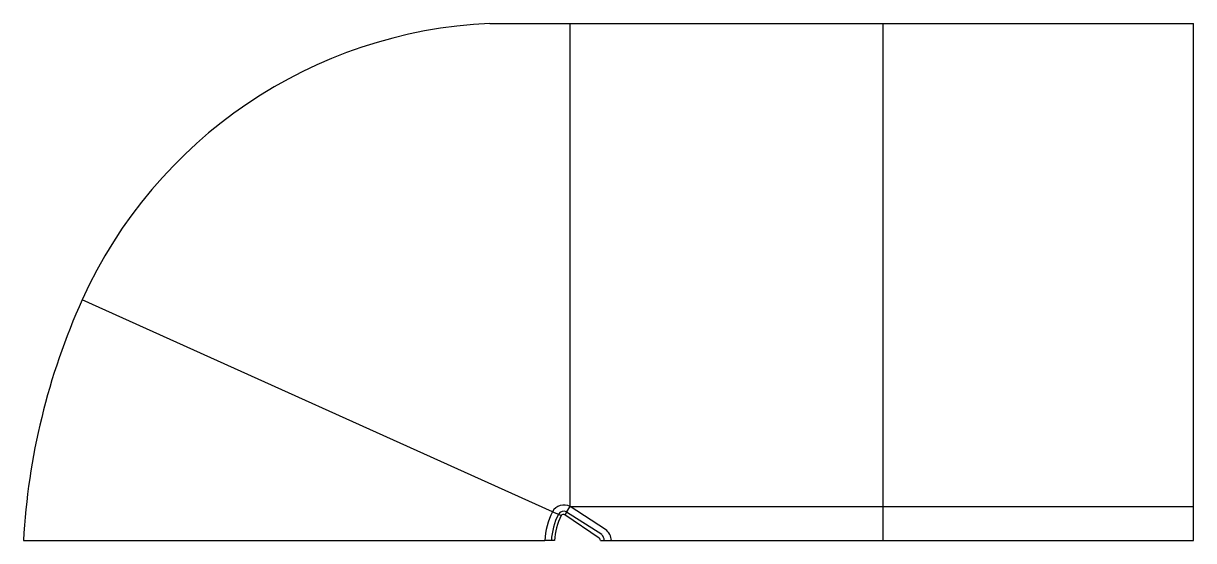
# Model space of a CAD drawing. Header units: inches. Extents: x 0 to 3618, y 0 to 1600.
import ezdxf

# ---------------------------------------------------------------- set-up
doc = ezdxf.new("R2010")
doc.units = ezdxf.units.IN
doc.header["$MEASUREMENT"] = 0

msp = doc.modelspace()

# ---------------------------------------------------------------- linework, layer by layer
at = {"color": 7, "linetype": 'Continuous'}
for p, q in [((1442.1, 1600), (1690.1, 1600)), ((1690.1, 1600), (2656.6, 1600)), ((1690.1, 105.3), (1690.1, 1600)), ((2656.6, 1600), (3617.5, 1600)), ((2656.6, 1600), (2656.6, 105.3)), ((3617.5, 0), (3617.5, 1600)), ((1635.8, 89.4), (181.8, 744.9)), ((1635.8, 89.4), (1653.9, 81.3)), ((1653.9, 81.3), (1662.8, 77.2)), ((1679.3, 88.5), (1674, 80)), ((1779.7, 7.6), (1674, 80)), ((1679.3, 88.5), (1690.1, 105.3)), ((1787.7, 18.4), (1679.3, 88.5)), ((1799.5, 34.6), (1690.1, 105.3)), ((1690.1, 105.3), (2656.6, 105.3)), ((2656.6, 105.3), (2656.6, 0)), ((2656.6, 105.3), (3617.5, 105.3)), ((0, 0), (1612.2, 0)), ((1632.2, 0), (1612.2, 0)), ((1642.2, 0), (1632.2, 0)), ((1783.7, 0), (1795.3, 0)), ((1795.3, 0), (1817.5, 0)), ((1817.5, 0), (2656.6, 0)), ((2656.6, 0), (3617.5, 0))]:
    msp.add_line(p, q, dxfattribs=at)
for centre, radius, start, end in [((1507.6, 147.2), 1454.3, 92.582, 155.7337), ((2090.3, -115.5), 2093.5, 155.7337, 176.8372), ((1670.9, 70.2), 40, 61.3481, 151.3606), ((1831.9, -10.4), 220, 153.0349, 177.2991), ((1828, -8.8), 196, 152.6506, 177.4302), ((1826.8, -8.1), 184.8, 152.5221, 177.5031), ((1670.2, 72.2), 18.7, 60.9691, 150.9691), ((1669.7, 73.7), 7.7, 55.5706, 152.5221), ((1774.6, 0), 9.16, 0, 55.5706), ((1772.6, 1.4), 22.7, 356.3796, 48.3653), ((1771.8, -1.8), 45.8, 2.2954, 52.7206)]:
    msp.add_arc(centre, radius, start, end, dxfattribs=at)

doc.saveas('drawing.dxf')
